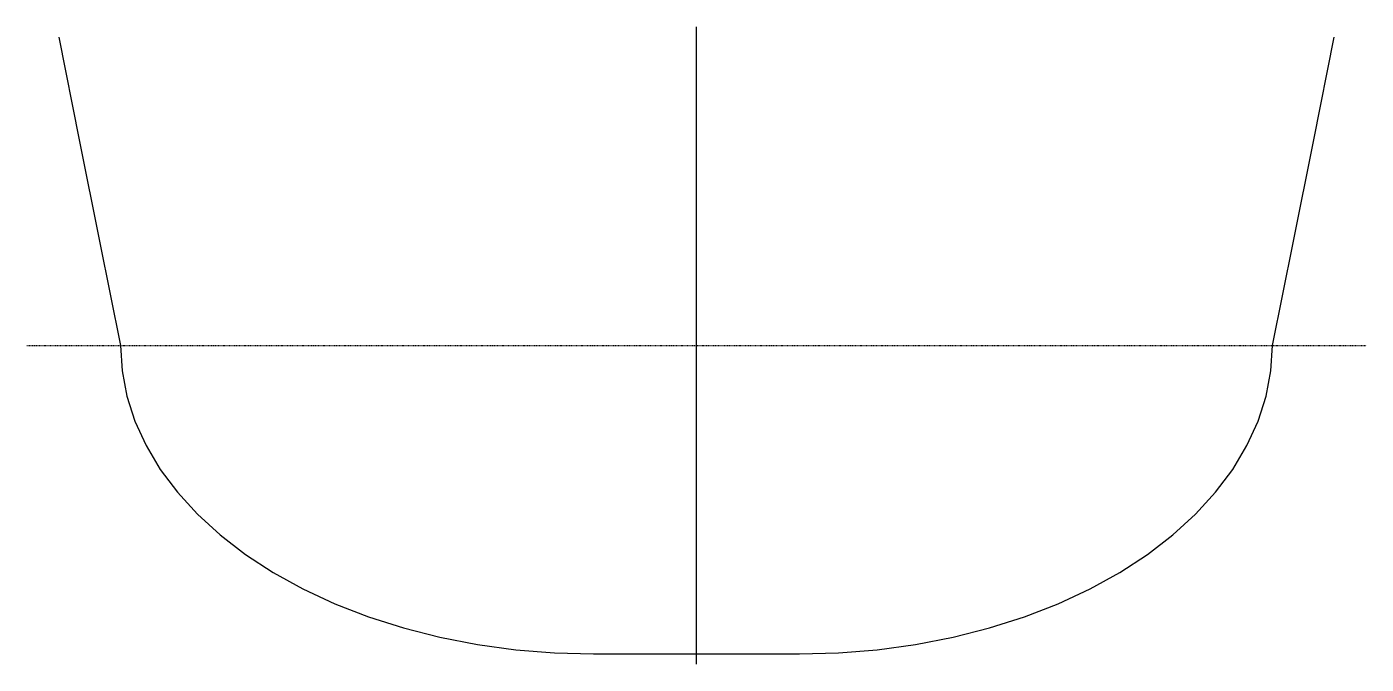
# Model space of a CAD drawing. Header units: millimetres. Extents: x -326 to 326, y -155 to 155.
import ezdxf

# ---------------------------------------------------------------- set-up
doc = ezdxf.new("R2010")
doc.units = ezdxf.units.MM
doc.linetypes.add('DASHED', pattern=[0.6, 0.3, -0.3])

msp = doc.modelspace()

# ---------------------------------------------------------------- linework, layer by layer
at = {"layer": 'CL', "color": 3}
msp.add_line((0, -155), (0, 155), dxfattribs=at)
at = {"layer": 'DWL', "color": 5, "linetype": 'DASHED'}
msp.add_line((-325.5, 0), (325.5, 0), dxfattribs=at)
at = {"layer": 'SECTION', "color": 1}
msp.add_lwpolyline([(-310, 150), (-300, 100), (-290, 50), (-280, 0), (-279.21, -12.39), (-276.86, -24.69), (-272.96, -36.82), (-267.54, -48.7), (-260.63, -60.25), (-252.28, -71.39), (-242.55, -82.04), (-231.5, -92.13), (-219.22, -101.59), (-205.77, -110.36), (-191.27, -118.37), (-175.8, -125.57), (-159.47, -131.92), (-142.39, -137.37), (-124.68, -141.87), (-106.46, -145.41), (-87.86, -147.95), (-68.99, -149.49), (-50, -150), (-25, -150), (0, -150), (25, -150), (50, -150), (68.99, -149.49), (87.86, -147.95), (106.46, -145.41), (124.68, -141.87), (142.39, -137.37), (159.47, -131.92), (175.8, -125.57), (191.27, -118.37), (205.77, -110.36), (219.22, -101.59), (231.5, -92.13), (242.55, -82.04), (252.28, -71.39), (260.63, -60.25), (267.54, -48.7), (272.96, -36.82), (276.86, -24.69), (279.21, -12.39), (280, 0), (290, 50), (300, 100), (310, 150)], dxfattribs=at)

doc.saveas('drawing.dxf')
